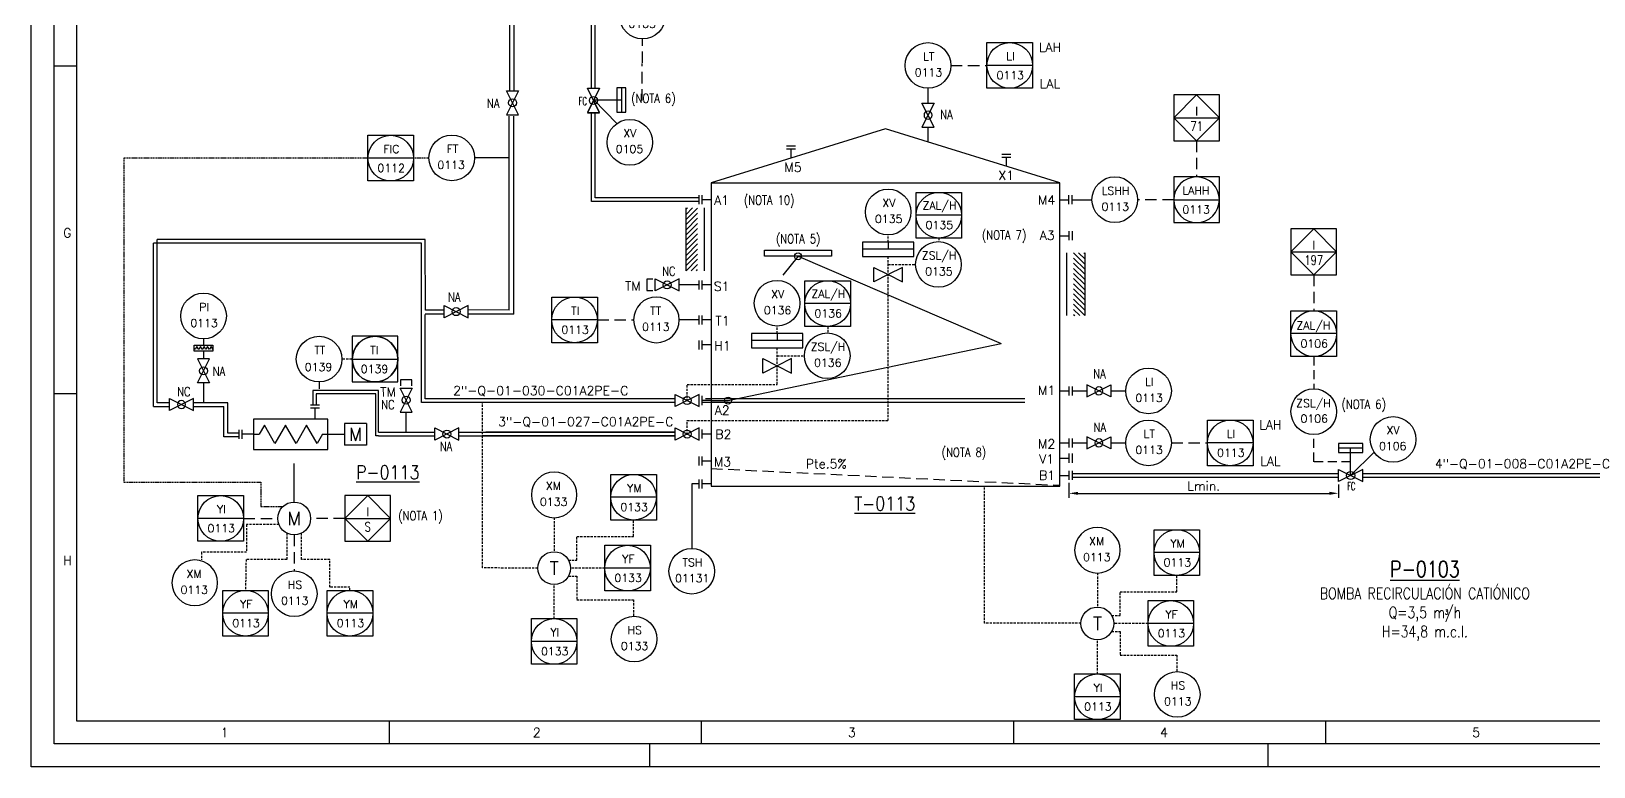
# Model space of a CAD drawing. Header units: millimetres. Extents: x 255 to 1096, y 140 to 804.
# Drawn here: x 254.5 to 596.9, y 139.8 to 300.8 of the extents above; entities that cross this region are included whole.
import ezdxf
from ezdxf.enums import TextEntityAlignment as Align

# ---------------------------------------------------------------- set-up
doc = ezdxf.new("R2010")
doc.units = ezdxf.units.MM
for name, pattern in [('DASHED2', [0.375, 0.25, -0.125]), ('RAYITAS', [0.375, 0.25, -0.125]), ('TRAZOS', [0.75, 0.5, -0.25])]:
    doc.linetypes.add(name, pattern=pattern)
for name, color, linetype, true_color in [('-FNX_AÑADIDO EN CAMPO', 4, 'Continuous', 0x00ffff), ('-FNX_TUBERÍA', 1, 'TRAZOS', 0xff0000), ('TUBERÍA3', 1, 'Continuous', 0xff0000)]:
    doc.layers.add(name, color=color, linetype=linetype, true_color=true_color)
for name, color, linetype in [('CAJETIN', 1, 'Continuous'), ('COTAS', 4, 'Continuous'), ('EQUIPOS', 5, 'Continuous'), ('EQUIPOS 02', 1, 'Continuous'), ('FORMATO', 7, 'Continuous'), ('INSTRUMENTOS', 1, 'Continuous'), ('TEX', 7, 'Continuous'), ('TEX EQUIPOS', 6, 'Continuous'), ('TEXTO-INSTRUMENTACION', 7, 'Continuous'), ('TEXTO-VALVULAS Y ACCESORIOS', 7, 'Continuous'), ('TUBERIA', 5, 'Continuous'), ('TUBERÍA2', 1, 'TRAZOS'), ('VALVULAS Y ACCESORIOS', 1, 'Continuous')]:
    doc.layers.add(name, color=color, linetype=linetype)
doc.styles.add('PY', font='ROMANS.shx')
doc.styles.add('PY1', font='ROMANS.shx', dxfattribs={"width": 0.8})
doc.styles.add('PY3', font='ROMANS.shx', dxfattribs={"width": 0.6})
doc.styles.add('TXT', font='txt')
doc.linetypes.add('SEÑAL_MECANICA2', pattern='A,4.411183,["o",PY,S=4.130212,R=360,X=0,Y=-1.374288],0.588817,-0.374158,["",PY,S=2,R=360,X=0,Y=-0.688262],-2.183682', length=7.55784)
doc.dimstyles.new('1-5', dxfattribs={"dimtxt": 2, "dimasz": 2, "dimexe": 1, "dimexo": 0.5, "dimgap": 0.6, "dimtad": 1, "dimdec": 0, "dimlfac": 5, "dimzin": 0, "dimdsep": 46, "dimtxsty": 'PY', "dimcen": 0.7, "dimclrd": 4, "dimclre": 4, "dimclrt": 7, "dimazin": 0, "dimtfac": 1, "dimtdec": 0, "dimtofl": 0, "dimtmove": 0, "dimatfit": 3, "dimfxl": 1, "dimtolj": 1, "dimtzin": 0, "dimarcsym": 0})

# ---------------------------------------------------------------- blocks, each defined once
blk = doc.blocks.new('VALV GLOB-V')
at = {"layer": 'INSTRUMENTOS', "color": 1, "flags": 128}
blk.add_lwpolyline([(5.7, -1.43), (5.7, 1.43), (0, -1.43), (0, 1.43)], close=True, dxfattribs=at)
at = {"layer": 'INSTRUMENTOS', "color": 1}
blk.add_circle((2.85, 0), 0.95, dxfattribs=at)
at = {"layer": 'INSTRUMENTOS', "color": 7, "linetype": 'SEÑAL_MECANICA2', "style": 'PY'}
blk.add_attdef('REF.', text='', height=2, dxfattribs=at).set_placement((3, -3.37), align=Align.MIDDLE)
blk = doc.blocks.new('SEÑAL CIR')
at = {"color": 1}
blk.add_circle((0, 5.7), 5.7, dxfattribs=at)
at = {"layer": 'INSTRUMENTOS', "linetype": 'Continuous', "style": 'PY', "flags": 4}
for p in [(0.18, 6.94), (0.13, 2.95)]:
    blk.add_attdef('---', text='', height=2, dxfattribs=at).set_placement(p, align=Align.CENTER)
blk = doc.blocks.new('SEÑAL CIRCU MARCO')
at = {"color": 1, "linetype": 'Continuous', "ltscale": 0.5}
blk.add_line((5.7, 5.7), (-5.7, 5.7), dxfattribs=at)
at = {"color": 1, "flags": 128}
blk.add_lwpolyline([(5.7, 0), (-5.7, 0), (-5.7, 11.4), (5.7, 11.4)], close=True, dxfattribs=at)
at = {"color": 1}
blk.add_circle((0, 5.7), 5.7, dxfattribs=at)
at = {"style": 'PY'}
for tag, p in [('XXX', (0.18, 7.98)), ('YYY', (0.13, 3.24))]:
    blk.add_attdef(tag, text='', height=2, dxfattribs=at).set_placement(p, align=Align.MIDDLE)
blk = doc.blocks.new('SECUENCIA PROGRAMADA EN SISTEMA DE CONTROL PLC')
at = {"layer": 'INSTRUMENTOS'}
blk.add_line((-5, 5), (5, 5), dxfattribs=at)
at = {"layer": 'INSTRUMENTOS', "flags": 128}
for points in [[(0, 0), (-5, 5), (0, 10), (5, 5)], [(-5, 0), (5, 0), (5, 10), (-5, 10)]]:
    blk.add_lwpolyline(points, close=True, dxfattribs=at)
at = {"layer": 'TEXTO-INSTRUMENTACION', "linetype": 'Continuous', "style": 'PY1', "width": 0.8}
for tag, p in [('XXX', (0.01, 6.43)), ('YYY', (0.01, 3.17))]:
    blk.add_attdef(tag, text='', height=2, dxfattribs=at).set_placement(p, align=Align.MIDDLE_CENTER)
blk = doc.blocks.new('*D16')
at = {"layer": 'COTAS', "color": 4, "lineweight": -2, "transparency": 16777216}
for p, q in [((481.94, 201.96), (481.94, 198.65)), ((483.94, 199.65), (539, 199.65)), ((541, 201.62), (541, 198.65))]:
    blk.add_line(p, q, dxfattribs=at)
at = {"layer": 'COTAS', "color": 4, "transparency": 16777216}
for points in [[(483.94, 199.99), (483.94, 199.32), (481.94, 199.65)], [(539, 199.99), (539, 199.32), (541, 199.65)]]:
    blk.add_solid(points, dxfattribs=at)
at = {"layer": 'Defpoints', "color": 0, "transparency": 16777216}
for p in [(481.94, 202.46), (541, 202.12), (541, 199.65)]:
    blk.add_point(p, dxfattribs=at)
at = {"layer": 'COTAS', "color": 7, "transparency": 16777216, "insert": (511.47, 201.25), "char_height": 2, "attachment_point": 5, "style": 'PY'}
blk.add_mtext('\\A1;Lmin.', dxfattribs=at)
blk = doc.blocks.new('DIAFRAGMA')
at = {"layer": 'INSTRUMENTOS', "color": 1, "ltscale": 0.1, "flags": 128}
blk.add_lwpolyline([(0, -2.25), (0, 2.25), (1.5, 2.25), (1.5, -2.25)], close=True, dxfattribs=at)
blk.add_lwpolyline([(0.46, -2.25), (1.12, -1.86), (0.38, -1.43), (1.12, -1), (0.38, -0.56), (1.12, -0.13), (0.38, 0.3), (1.12, 0.73), (0.38, 1.17), (1.12, 1.6), (0.38, 2.03), (0.75, 2.25)], dxfattribs=at)
blk = doc.blocks.new('MARCO-A1')
at = {"layer": 'FORMATO', "color": 5}
for p, q in [((5, 153.5), (10, 153.5)), ((5, 81.75), (10, 81.75)), ((78.42, 10), (78.42, 5)), ((146.83, 10), (146.83, 5)), ((215.25, 10), (215.25, 5)), ((283.67, 10), (283.67, 5))]:
    blk.add_line(p, q, dxfattribs=at)
at = {"layer": 'FORMATO', "color": 1, "linetype": 'Continuous'}
for p, q in [((135.5, 5), (135.5, 0)), ((271, 5), (271, 0))]:
    blk.add_line(p, q, dxfattribs=at)
at = {"layer": 'FORMATO', "color": 1}
blk.add_lwpolyline([(0, 594), (841, 594), (841, 0), (0, 0)], close=True, dxfattribs=at)
at = {"layer": 'FORMATO', "color": 5}
blk.add_lwpolyline([(5, 589), (836, 589), (836, 5), (5, 5)], close=True, dxfattribs=at)
at = {"layer": 'FORMATO', "color": 8, "linetype": 'Continuous'}
blk.add_lwpolyline([(10, 584), (831, 584), (831, 10), (10, 10)], close=True, dxfattribs=at)
at = {"layer": 'FORMATO', "color": 1, "style": 'PY'}
for s, p in [('G', (7, 115.92)), ('H', (7, 44.17)), ('1', (41.52, 6.5)), ('2', (109.93, 6.5)), ('3', (178.99, 6.5)), ('4', (247.4, 6.5)), ('5', (315.82, 6.5))]:
    blk.add_text(s, height=2, dxfattribs=at).set_placement(p)
blk = doc.blocks.new('BOMBA VOLUMETRICA')
at = {"layer": 'EQUIPOS', "linetype": 'Continuous'}
for p, q in [((0, -3.12), (0, -0.67)), ((-11.27, -4.05), (-11.27, -8.85)), ((-11.27, -4.05), (-6.47, -4.05)), ((-6.47, -4.05), (-6.47, -8.85)), ((-1.61, -6.45), (-6.47, -6.45)), ((-1.61, -6.45), (-0.45, -8.45)), ((-0.45, -8.45), (1.86, -4.45)), ((1.86, -4.45), (4.17, -8.45)), ((4.17, -8.45), (6.48, -4.45)), ((6.48, -4.45), (8.79, -8.45)), ((8.79, -8.45), (11.1, -4.45)), ((11.1, -4.45), (12.25, -6.45)), ((13.52, -6.45), (12.25, -6.45)), ((13.52, -6.45), (15.97, -6.45)), ((-11.27, -8.85), (-6.47, -8.85))]:
    blk.add_line(p, q, dxfattribs=at)
at = {"layer": 'EQUIPOS', "linetype": 'Continuous', "flags": 128}
blk.add_lwpolyline([(-2.78, -3.12), (13.52, -3.12), (13.52, -9.79), (-2.78, -9.79)], close=True, dxfattribs=at)
at = {"layer": 'VALVULAS Y ACCESORIOS', "ltscale": 0.1}
for p, q in [((1, 0), (-1, 0)), ((1, -0.67), (-1, -0.67)), ((15.97, -7.45), (15.97, -5.45)), ((16.64, -7.45), (16.64, -5.45))]:
    blk.add_line(p, q, dxfattribs=at)
at = {"layer": 'EQUIPOS 02', "style": 'PY'}
blk.add_text('M', height=2.8, dxfattribs=at).set_placement((-8.87, -6.45), align=Align.MIDDLE)
at = {"layer": 'TEX EQUIPOS', "linetype": 'Continuous', "style": 'PY1', "width": 0.8}
blk.add_attdef('REF_EQUIPO', text='', height=3, dxfattribs=at).set_placement((2.35, -13.59), align=Align.MIDDLE_CENTER)

msp = doc.modelspace()

# ---------------------------------------------------------------- hatches: boundary and pattern name
at = {"layer": 'EQUIPOS'}
h = msp.add_hatch(dxfattribs=at)
h.set_pattern_fill('ANSI31', color=4, scale=0.25, style=0)
h.set_pattern_definition([(45, (-834.3725, 1052.269), (-0.561266, 0.561266), [])])
h.paths.add_polyline_path([(398.03, 248.41), (400.53, 248.41), (400.53, 262.16), (398.03, 262.16)])
h = msp.add_hatch(dxfattribs=at)
h.set_pattern_fill('ANSI31', color=4, scale=0.25, style=0)
h.set_pattern_definition([(135, (1717.8597, 1042.4287), (0.561266, 0.561266), [])])
h.paths.add_polyline_path([(485.45, 238.57), (482.95, 238.57), (482.95, 252.32), (485.45, 252.32)])

# ---------------------------------------------------------------- linework, layer by layer
at = {"layer": '-FNX_AÑADIDO EN CAMPO', "color": 5, "linetype": 'Continuous'}
msp.add_line((297.61, 219.5), (290.06, 219.5), dxfattribs=at)
at = {"layer": '-FNX_TUBERÍA'}
msp.add_lwpolyline([(322.76, 229.12), (324.85, 229.12)], dxfattribs=at)
at = {"color": 5}
for p, q in [((359.29, 344.02), (359.29, 287.94)), ((359.28, 239.79), (359.28, 282.25)), ((344.94, 239.75), (340.89, 239.8)), ((359.28, 239.79), (350.29, 239.81))]:
    msp.add_line(p, q, dxfattribs=at)
at = {"color": 4}
for p, q in [((360.29, 343.81), (360.29, 287.92)), ((360.27, 238.9), (360.27, 282.27)), ((345, 238.91), (340.81, 238.89)), ((360.27, 238.9), (350.32, 238.87))]:
    msp.add_line(p, q, dxfattribs=at)
at = {"color": 1}
for p, q in [((451.04, 285.11), (451.04, 288.36)), ((377.79, 285.82), (382.87, 280.64)), ((451.04, 276.6), (451.04, 279.85)), ((482.6, 263.96), (486.98, 263.96)), ((400.89, 245.29), (396.5, 245.29)), ((400.89, 237.63), (396.51, 237.63)), ((292.26, 233.49), (292.26, 232.13)), ((292.26, 230.78), (292.26, 229.1)), ((292.26, 223.84), (292.26, 219.5)), ((317.59, 224.04), (317.59, 222.56)), ((482.6, 222.07), (485.85, 222.07)), ((491.12, 222.07), (494.37, 222.07)), ((336.65, 213.04), (336.65, 217.43)), ((482.6, 210.69), (485.85, 210.69)), ((491.12, 210.69), (494.37, 210.69)), ((312.14, 197.75), (312.14, 206.19)), ((543.66, 203.56), (548.84, 208.64)), ((400.89, 201.7), (399.26, 201.7))]:
    msp.add_line(p, q, dxfattribs=at)
at = {"color": 1, "linetype": 'DASHED2'}
for p, q in [((328.26, 273.08), (274.78, 273.08)), ((274.78, 273.08), (274.78, 202.13)), ((274.78, 202.13), (304.81, 202.13)), ((304.81, 202.13), (304.81, 196.77)), ((304.81, 196.77), (309.62, 196.77))]:
    msp.add_line(p, q, dxfattribs=at)
at = {"color": 1, "linetype": 'RAYITAS'}
msp.add_line((338.27, 273.1), (341.58, 273.1), dxfattribs=at)
at = {"color": 5, "linetype": 'Continuous'}
for p, q in [((297.59, 212.81), (297.59, 219.49)), ((330.59, 222.16), (316.2, 222.16)), ((316.2, 222.16), (316.2, 219.03)), ((330.59, 216.79), (330.59, 222.16)), ((330.59, 213.04), (330.59, 216.79)), ((300.03, 212.81), (297.59, 212.81))]:
    msp.add_line(p, q, dxfattribs=at)
at = {"color": 4, "linetype": 'Continuous'}
for p, q in [((330.01, 221.43), (316.95, 221.43)), ((316.95, 221.43), (316.95, 219.03)), ((330.01, 212.24), (330.01, 221.43)), ((296.7, 211.99), (296.7, 218.69)), ((300.05, 211.99), (296.7, 211.99)), ((330.59, 212.24), (330.01, 212.24))]:
    msp.add_line(p, q, dxfattribs=at)
at = {"color": 1, "flags": 128}
for points in [[(390.7, 246.54), (389.39, 246.54), (389.39, 244.04), (390.7, 244.04)], [(337.9, 223.23), (337.9, 224.54), (335.4, 224.54), (335.4, 223.23)]]:
    msp.add_lwpolyline(points, dxfattribs=at)
at = {"color": 1}
msp.add_lwpolyline([(399.26, 201.7), (399.26, 187.57)], dxfattribs=at)
for centre in [(312.14, 194.15), (369.11, 183.27), (488.16, 171.15)]:
    msp.add_circle(centre, 3.6, dxfattribs=at)
at = {"layer": 'CAJETIN', "color": 1, "linetype": 'TRAZOS', "ltscale": 5}
for p, q in [((388.48, 293.91), (388.48, 299.16)), ((388.43, 285.69), (388.43, 293.77)), ((456.04, 293.37), (463.96, 293.37)), ((509.91, 276.88), (509.91, 268.96)), ((504.9, 263.96), (496.98, 263.96)), ((535.57, 247.54), (535.57, 239.62)), ((378.58, 237.63), (386.51, 237.63)), ((504.37, 210.69), (512.29, 210.69)), ((403.53, 205.09), (479.95, 201.41))]:
    msp.add_line(p, q, dxfattribs=at)
at = {"layer": 'CAJETIN', "color": 1, "linetype": 'TRAZOS', "ltscale": 4}
for p, q in [((535.57, 229.62), (535.58, 222.54)), ((535.58, 206.58), (535.58, 212.54)), ((543.66, 206.58), (535.58, 206.58))]:
    msp.add_line(p, q, dxfattribs=at)
at = {"layer": 'EQUIPOS'}
for p, q in [((441.74, 279.49), (403.53, 267.62)), ((479.95, 267.62), (441.74, 279.49)), ((403.53, 267.62), (403.53, 201.21)), ((479.95, 205.11), (479.95, 267.62)), ((422.55, 251.56), (419.2, 247.41)), ((422.55, 251.56), (467.09, 232.47)), ((407.22, 219.97), (467.09, 232.47)), ((403.53, 219.97), (407.22, 219.97)), ((479.95, 201.21), (479.95, 205.11)), ((482.6, 203.98), (541, 203.98)), ((546.33, 203.98), (705.46, 203.98)), ((403.53, 201.21), (479.95, 201.21))]:
    msp.add_line(p, q, dxfattribs=at)
at = {"layer": 'EQUIPOS', "color": 4}
for p, q in [((398.03, 248.41), (398.03, 262.17)), ((402.03, 248.41), (402.03, 262.17)), ((481.45, 238.57), (481.45, 252.33)), ((485.45, 238.57), (485.45, 252.33))]:
    msp.add_line(p, q, dxfattribs=at)
at = {"layer": 'EQUIPOS'}
msp.add_lwpolyline([(415.24, 252.87), (429.86, 252.87), (429.86, 251.56), (415.24, 251.56)], close=True, dxfattribs=at)
for centre in [(422.55, 251.56), (407.22, 219.97)]:
    msp.add_circle(centre, 0.761, dxfattribs=at)
at = {"layer": 'EQUIPOS 02', "color": 5}
msp.add_line((403.53, 267.62), (479.95, 267.62), dxfattribs=at)
at = {"layer": 'TUBERIA', "color": 4, "linetype": 'Continuous'}
for p, q in [((377.3, 288.35), (377.3, 325.64)), ((377.3, 263.55), (377.3, 283.02)), ((400.89, 263.55), (377.3, 263.55)), ((340.01, 254.46), (281.31, 254.46)), ((281.31, 218.7), (281.31, 254.46)), ((340.01, 236.46), (340.01, 254.46)), ((340.01, 219.57), (340.01, 236.53)), ((395.62, 219.57), (340.01, 219.57)), ((472.28, 219.57), (401.47, 219.57)), ((281.31, 218.7), (284.8, 218.7)), ((290.06, 218.7), (296.7, 218.7)), ((330.59, 212.24), (336.09, 212.24)), ((336.09, 212.24), (342.97, 212.24)), ((348.23, 212.24), (395.62, 212.24)), ((395.62, 212.24), (353.34, 212.24)), ((482.6, 203.18), (541, 203.18)), ((546.33, 203.18), (704.8, 203.18))]:
    msp.add_line(p, q, dxfattribs=at)
at = {"layer": 'TUBERIA', "color": 5, "linetype": 'Continuous'}
for p, q in [((378.1, 288.35), (378.1, 325.69)), ((378.1, 264.35), (378.1, 283.02)), ((400.89, 264.35), (378.1, 264.35)), ((340.81, 255.26), (282.11, 255.26)), ((282.11, 219.5), (282.11, 255.26)), ((340.89, 239.8), (340.81, 255.26)), ((340.81, 220.37), (340.81, 238.85)), ((284.8, 219.5), (282.11, 219.5)), ((395.62, 220.37), (340.81, 220.37)), ((472.28, 220.37), (402.27, 220.37)), ((330.59, 213.04), (336.09, 213.04)), ((336.09, 213.04), (342.97, 213.04)), ((348.23, 213.04), (395.62, 213.04)), ((395.62, 213.04), (354.14, 213.04))]:
    msp.add_line(p, q, dxfattribs=at)
at = {"layer": 'TUBERIA', "linetype": 'Continuous'}
for p, q in [((421.03, 273.05), (421.03, 275.04)), ((468.22, 271.27), (468.22, 273.25)), ((403.53, 263.95), (401.55, 263.95)), ((479.95, 263.96), (481.94, 263.96)), ((479.95, 256.08), (481.94, 256.08)), ((403.53, 245.29), (401.55, 245.29)), ((403.53, 237.63), (401.55, 237.63)), ((403.53, 232.14), (401.55, 232.14)), ((403.53, 219.97), (401.55, 219.97)), ((479.95, 222.07), (481.94, 222.07)), ((403.53, 212.64), (401.55, 212.64)), ((479.95, 210.69), (481.94, 210.69)), ((403.53, 206.73), (401.55, 206.73)), ((479.95, 207.35), (481.94, 207.35)), ((479.95, 203.58), (481.94, 203.58)), ((403.53, 201.7), (401.55, 201.7))]:
    msp.add_line(p, q, dxfattribs=at)
at = {"layer": 'TUBERIA', "color": 1, "linetype": 'Continuous', "ltscale": 5}
msp.add_line((359.29, 273.12), (351.67, 273.12), dxfattribs=at)
at = {"layer": 'TUBERIA', "color": 1, "linetype": 'TRAZOS', "ltscale": 5}
for p, q in [((301.04, 194.15), (308.54, 194.15)), ((323.25, 194.15), (315.74, 194.15)), ((312.14, 190.55), (312.14, 182.67))]:
    msp.add_line(p, q, dxfattribs=at)
at = {"layer": 'TUBERIA', "color": 1, "linetype": 'TRAZOS'}
for p, q in [((369.11, 194.32), (369.11, 186.87)), ((380.22, 183.27), (372.71, 183.27)), ((488.16, 182.2), (488.16, 174.75)), ((369.11, 172.21), (369.11, 179.67)), ((499.26, 171.15), (491.76, 171.15)), ((488.16, 160.09), (488.16, 167.55))]:
    msp.add_line(p, q, dxfattribs=at)
at = {"layer": 'TUBERÍA2'}
for points in [[(442.31, 254.68), (442.31, 256.27)], [(453.41, 255.57), (453.41, 254.78)], [(442.31, 244.99), (442.31, 251.53)], [(442.31, 249.78), (448.32, 249.78)], [(398.25, 212.49), (398.25, 215.57), (442.31, 215.57), (442.31, 244.99)], [(417.96, 234.69), (417.96, 236.28)], [(429.06, 236.21), (429.06, 234.79)], [(417.96, 223.49), (417.96, 231.54)], [(417.96, 229.79), (423.96, 229.79)], [(398.25, 219.82), (398.25, 223.49), (417.96, 223.49)], [(365.51, 183.23), (353.41, 183.33), (353.41, 219.57)], [(484.56, 171.21), (463.41, 171.21), (463.41, 201.21)], [(308.81, 192.8), (301.71, 192.8), (301.71, 186.73), (291.85, 186.73), (291.85, 185.06)], [(386.53, 190.21), (386.53, 193.79)], [(310.52, 190.94), (310.52, 185.19), (301.58, 185.19), (301.46, 178.39)], [(324.36, 178.39), (324.36, 179.12), (319.94, 179.12), (319.94, 185.19), (313.76, 185.19), (313.76, 190.94)], [(372.24, 185.04), (374.09, 185.04), (374.09, 190.21), (386.53, 190.21)], [(372.24, 181.5), (374.09, 181.5), (374.09, 176.33), (386.53, 176.33)], [(505.57, 178.09), (505.57, 181.68)], [(491.29, 172.92), (493.14, 172.92), (493.14, 178.09), (505.57, 178.09)], [(386.53, 176.33), (386.53, 172.74)], [(491.29, 169.38), (493.14, 169.38), (493.14, 164.21), (505.57, 164.21)], [(505.57, 164.21), (505.57, 160.62)]]:
    msp.add_lwpolyline(points, dxfattribs=at)
at = {"layer": 'TUBERÍA3'}
for points in [[(447.95, 254.68), (436.68, 254.68), (436.68, 251.53), (447.95, 251.53)], [(423.59, 234.69), (412.32, 234.69), (412.32, 231.54), (423.59, 231.54)]]:
    msp.add_lwpolyline(points, close=True, dxfattribs=at)
for points in [[(442.31, 254.68), (442.31, 253.11)], [(447.95, 253.11), (436.68, 253.11)], [(442.31, 247.57), (439.16, 245.99), (439.16, 249.14), (442.31, 247.57)], [(442.31, 247.57), (445.46, 245.99), (445.46, 249.14), (442.31, 247.57)], [(423.59, 233.11), (412.32, 233.11)], [(417.96, 234.69), (417.96, 233.11)], [(417.96, 227.57), (414.81, 226), (414.81, 229.15), (417.96, 227.57)], [(417.96, 227.57), (421.11, 226), (421.11, 229.15), (417.96, 227.57)]]:
    msp.add_lwpolyline(points, dxfattribs=at)
for centre in [(453.41, 260.57), (429.05, 241.21), (329.85, 229.04)]:
    msp.add_circle(centre, 5, dxfattribs=at)
at = {"layer": 'VALVULAS Y ACCESORIOS'}
for p, q in [((383.83, 288.49), (383.83, 283.15)), ((377.79, 285.82), (383.83, 285.82)), ((541, 209.6), (546.33, 209.6)), ((543.66, 203.56), (543.66, 209.6))]:
    msp.add_line(p, q, dxfattribs=at)
at = {"layer": 'VALVULAS Y ACCESORIOS', "ltscale": 0.1}
for p, q in [((422.03, 275.7), (420.03, 275.7)), ((422.03, 275.04), (420.03, 275.04)), ((467.22, 273.91), (469.22, 273.91)), ((467.22, 273.25), (469.22, 273.25)), ((400.89, 262.95), (400.89, 264.95)), ((401.55, 262.95), (401.55, 264.95)), ((481.94, 262.96), (481.94, 264.96)), ((482.6, 262.96), (482.6, 264.96)), ((481.94, 257.08), (481.94, 255.08)), ((482.6, 257.08), (482.6, 255.08)), ((400.89, 244.29), (400.89, 246.29)), ((401.55, 244.29), (401.55, 246.29)), ((400.89, 236.63), (400.89, 238.63)), ((401.55, 236.63), (401.55, 238.63)), ((400.89, 231.14), (400.89, 233.14)), ((401.55, 231.14), (401.55, 233.14)), ((481.94, 223.07), (481.94, 221.07)), ((482.6, 223.07), (482.6, 221.07)), ((400.89, 218.97), (400.89, 220.97)), ((401.55, 218.97), (401.55, 220.97)), ((348.23, 211.64), (348.23, 213.64)), ((400.89, 211.64), (400.89, 213.64)), ((401.55, 211.64), (401.55, 213.64)), ((481.94, 211.69), (481.94, 209.69)), ((482.6, 211.69), (482.6, 209.69)), ((400.89, 205.73), (400.89, 207.73)), ((401.55, 205.73), (401.55, 207.73)), ((481.94, 208.35), (481.94, 206.35)), ((482.6, 208.35), (482.6, 206.35)), ((400.89, 200.7), (400.89, 202.7)), ((401.55, 200.7), (401.55, 202.7)), ((481.94, 204.58), (481.94, 202.58)), ((482.6, 204.58), (482.6, 202.58))]:
    msp.add_line(p, q, dxfattribs=at)
at = {"layer": 'VALVULAS Y ACCESORIOS', "flags": 128}
for points in [[(376.39, 288.35), (379.05, 288.35), (376.39, 283.02), (379.05, 283.02)], [(384.83, 288.49), (382.83, 288.49), (382.83, 283.15), (384.83, 283.15)], [(541, 210.6), (541, 208.6), (546.33, 208.6), (546.33, 210.6)], [(541, 202.22), (541, 204.89), (546.33, 202.22), (546.33, 204.89)]]:
    msp.add_lwpolyline(points, close=True, dxfattribs=at)

# ---------------------------------------------------------------- block references
msp.add_blockref('MARCO-A1', (254.5, 139.78))
at = {"linetype": 'Continuous'}
ref = msp.add_blockref('SEÑAL CIR', (388.48, 299.16), dxfattribs=dict(at, xscale=0.8770999999999276, yscale=0.8770999999999276, zscale=0.8770999999999276))
ref.add_attrib('---', 'ZSL/H', dxfattribs={"layer": 'INSTRUMENTOS', "color": 7, "linetype": 'Continuous', "height": 1.754, "style": 'PY'}).set_placement((388.48, 305.07), align=Align.CENTER)
ref.add_attrib('---', '0105', dxfattribs={"layer": 'INSTRUMENTOS', "color": 7, "linetype": 'Continuous', "height": 1.754, "style": 'PY'}).set_placement((388.4, 301.57), align=Align.CENTER)
ref = msp.add_blockref('SEÑAL CIR', (451.04, 288.36), dxfattribs=dict(at, xscale=0.8770999999999276, yscale=0.8770999999999276, zscale=0.8770999999999276))
ref.add_attrib('---', 'LT', dxfattribs={"layer": 'INSTRUMENTOS', "color": 7, "linetype": 'Continuous', "height": 1.754, "style": 'PY'}).set_placement((451.2, 294.45), align=Align.CENTER)
ref.add_attrib('---', '0113', dxfattribs={"layer": 'INSTRUMENTOS', "color": 7, "linetype": 'Continuous', "height": 1.754, "style": 'PY'}).set_placement((451.15, 290.95), align=Align.CENTER)
for p, xscale, yscale, zscale, values in [((468.96, 288.37), 0.8777884135906788, 0.8777884135906788, 0.8777884135906788, {'XXX': 'LI', 'YYY': '0113'}), ((333.28, 268.06), 0.8771000000000413, 0.8771000000000413, 0.8771000000000413, {'XXX': 'FIC', 'YYY': '0112'}), ((453.41, 255.57), 0.8771000000000413, 0.8771000000000413, 0.8771000000000413, {'XXX': 'ZAL/H', 'YYY': '0135'}), ((429.05, 236.21), 0.8771000000000413, 0.8771000000000413, 0.8771000000000413, {'XXX': 'ZAL/H', 'YYY': '0136'}), ((373.58, 232.63), 0.8777884135906788, 0.8777884135906788, 0.8777884135906788, {'XXX': 'TI', 'YYY': '0113'}), ((517.29, 205.69), 0.8777884135906788, 0.8777884135906788, 0.8777884135906788, {'XXX': 'LI', 'YYY': '0113'}), ((386.52, 193.79), 0.8771000000000413, 0.8771000000000413, 0.8771000000000413, {'XXX': 'YM', 'YYY': '0133'}), ((296.03, 189.15), 0.8770999999999276, 0.8770999999999276, 0.8770999999999276, {'XXX': 'YI', 'YYY': '0113'}), ((505.57, 181.68), 0.8771000000000413, 0.8771000000000413, 0.8771000000000413, {'XXX': 'YM', 'YYY': '0113'}), ((385.21, 178.27), 0.8771000000000413, 0.8771000000000413, 0.8771000000000413, {'XXX': 'YF', 'YYY': '0133'}), ((301.46, 168.39), 0.8771000000000413, 0.8771000000000413, 0.8771000000000413, {'XXX': 'YF', 'YYY': '0113'}), ((324.36, 168.39), 0.8771000000000413, 0.8771000000000413, 0.8771000000000413, {'XXX': 'YM', 'YYY': '0113'}), ((504.26, 166.15), 0.8771000000000413, 0.8771000000000413, 0.8771000000000413, {'XXX': 'YF', 'YYY': '0113'}), ((369.11, 162.21), 0.8771000000000413, 0.8771000000000413, 0.8771000000000413, {'XXX': 'YI', 'YYY': '0133'}), ((488.16, 150.09), 0.8771000000000413, 0.8771000000000413, 0.8771000000000413, {'XXX': 'YI', 'YYY': '0113'})]:
    msp.add_blockref('SEÑAL CIRCU MARCO', p, dxfattribs=dict(xscale=xscale, yscale=yscale, zscale=zscale)).add_auto_attribs(values)
for p, xscale, yscale, zscale, rotation in [((360, 287.81), 0.9232631578945529, 0.9232631578945529, 0.9232631578945529, 270), ((451.04, 279.85), -0.9232631578945529, 0.9232631578947803, 0.9232631578946926, 270), ((292.26, 223.84), 0.9232631578947803, 0.9232631578947803, 0.9232631578947803, 90), ((336.65, 222.69), 0.9232631578945529, 0.9232631578945529, 0.9232631578945529, 270), ((485.85, 222.07), -0.9232631578945529, 0.9232631578947803, 0.9232631578946926, 180), ((485.85, 210.69), -0.9232631578945529, 0.9232631578947803, 0.9232631578946926, 180)]:
    msp.add_blockref('VALV GLOB-V', p, dxfattribs=dict(at, xscale=xscale, yscale=yscale, zscale=zscale, rotation=rotation))
ref = msp.add_blockref('VALV GLOB-V', (377.72, 288.35), dxfattribs=dict(at, xscale=0.9356729824555714, yscale=0.9356729824555714, zscale=0.9356729824555714, rotation=270))
ref.add_attrib('REF.', 'FC', dxfattribs={"layer": 'INSTRUMENTOS', "color": 7, "linetype": 'SEÑAL_MECANICA2', "height": 1.778, "style": 'PY3', "width": 0.6}).set_placement((375.38, 285.55), align=Align.MIDDLE)
ref = msp.add_blockref('SECUENCIA PROGRAMADA EN SISTEMA DE CONTROL PLC', (509.91, 276.88), dxfattribs=dict(xscale=1.005571670621293, yscale=1.005571670621293, zscale=1.005571670621293))
ref.add_attrib('XXX', 'I', dxfattribs={"layer": 'TEXTO-INSTRUMENTACION', "linetype": 'Continuous', "height": 2.01, "style": 'TXT'}).set_placement((509.92, 283.36), align=Align.MIDDLE_CENTER)
ref.add_attrib('YYY', '71', dxfattribs={"layer": 'TEXTO-INSTRUMENTACION', "linetype": 'Continuous', "height": 2.011, "style": 'PY1', "width": 0.8}).set_placement((509.92, 280.07), align=Align.MIDDLE_CENTER)
ref = msp.add_blockref('SEÑAL CIR', (385.69, 271.52), dxfattribs=dict(at, xscale=0.8770999999999276, yscale=0.8770999999999276, zscale=0.8770999999999276))
ref.add_attrib('---', 'XV', dxfattribs={"layer": 'INSTRUMENTOS', "color": 7, "linetype": 'Continuous', "height": 1.754, "style": 'PY'}).set_placement((385.69, 277.67), align=Align.CENTER)
ref.add_attrib('---', '0105', dxfattribs={"layer": 'INSTRUMENTOS', "color": 7, "linetype": 'Continuous', "height": 1.754, "style": 'PY'}).set_placement((385.62, 274.18), align=Align.CENTER)
ref = msp.add_blockref('SEÑAL CIR', (346.67, 268.12), dxfattribs=dict(at, xscale=0.8770999999999276, yscale=0.8770999999999276, zscale=0.8770999999999276))
ref.add_attrib('---', 'FT', dxfattribs={"layer": 'INSTRUMENTOS', "color": 7, "linetype": 'Continuous', "height": 1.754, "style": 'PY'}).set_placement((346.83, 274.2), align=Align.CENTER)
ref.add_attrib('---', '0113', dxfattribs={"layer": 'INSTRUMENTOS', "color": 7, "linetype": 'Continuous', "height": 1.754, "style": 'PY'}).set_placement((346.52, 270.7), align=Align.CENTER)
ref = msp.add_blockref('SEÑAL CIR', (491.98, 258.96), dxfattribs=dict(at, xscale=0.8770999999999276, yscale=0.8770999999999276, zscale=0.8770999999999276))
ref.add_attrib('---', 'LSHH', dxfattribs={"layer": 'INSTRUMENTOS', "color": 7, "linetype": 'Continuous', "height": 1.754, "style": 'PY'}).set_placement((492.14, 265.04), align=Align.CENTER)
ref.add_attrib('---', '0113', dxfattribs={"layer": 'INSTRUMENTOS', "color": 7, "linetype": 'Continuous', "height": 1.754, "style": 'PY'}).set_placement((492.09, 261.55), align=Align.CENTER)
ref = msp.add_blockref('SEÑAL CIRCU MARCO', (509.91, 258.95), dxfattribs=dict(xscale=-0.8777884135909062, yscale=0.8777884135906788, zscale=0.8777884135908177))
ref.add_attrib('XXX', 'LAHH', dxfattribs={"height": 1.756, "style": 'PY'}).set_placement((509.75, 265.96), align=Align.MIDDLE)
ref.add_attrib('YYY', '0113', dxfattribs={"height": 1.756, "style": 'PY'}).set_placement((509.8, 261.8), align=Align.MIDDLE)
ref = msp.add_blockref('SEÑAL CIR', (442.31, 256.27), dxfattribs=dict(at, xscale=0.8771000000000413, yscale=0.8771000000000413, zscale=0.8771000000000413))
ref.add_attrib('---', 'XV', dxfattribs={"layer": 'INSTRUMENTOS', "color": 7, "linetype": 'Continuous', "height": 1.754, "style": 'PY'}).set_placement((442.47, 262.36), align=Align.CENTER)
ref.add_attrib('---', '0135', dxfattribs={"layer": 'INSTRUMENTOS', "color": 7, "linetype": 'Continuous', "height": 1.754, "style": 'PY'}).set_placement((442.42, 258.86), align=Align.CENTER)
ref = msp.add_blockref('SECUENCIA PROGRAMADA EN SISTEMA DE CONTROL PLC', (535.57, 247.54), dxfattribs=dict(xscale=1.005571670621293, yscale=1.005571670621293, zscale=1.005571670621293))
ref.add_attrib('XXX', 'I', dxfattribs={"layer": 'TEXTO-INSTRUMENTACION', "linetype": 'Continuous', "height": 2.01, "style": 'TXT'}).set_placement((535.58, 254.01), align=Align.MIDDLE_CENTER)
ref.add_attrib('YYY', '197', dxfattribs={"layer": 'TEXTO-INSTRUMENTACION', "linetype": 'Continuous', "height": 2.011, "style": 'PY1', "width": 0.8}).set_placement((535.58, 250.73), align=Align.MIDDLE_CENTER)
ref = msp.add_blockref('SEÑAL CIR', (453.32, 244.78), dxfattribs=dict(at, xscale=0.8771000000000413, yscale=0.8771000000000413, zscale=0.8771000000000413))
ref.add_attrib('---', 'ZSL/H', dxfattribs={"layer": 'INSTRUMENTOS', "color": 7, "linetype": 'Continuous', "height": 1.754, "style": 'PY'}).set_placement((453.48, 250.87), align=Align.CENTER)
ref.add_attrib('---', '0135', dxfattribs={"layer": 'INSTRUMENTOS', "color": 7, "linetype": 'Continuous', "height": 1.754, "style": 'PY'}).set_placement((453.43, 247.37), align=Align.CENTER)
for p, xscale, yscale, zscale in [((391.24, 245.29), 0.9232631578945529, 0.9232631578945529, 0.9232631578945529), ((345.01, 239.44), 0.9232631578945529, 0.9232631578945529, 0.9232631578945529), ((290.06, 219.1), -0.9232631578945529, 0.9232631578947803, 0.9232631578946926), ((395.62, 219.97), 0.9232631578945529, 0.9232631578945529, 0.9232631578945529), ((342.97, 212.64), 0.9232631578945529, 0.9232631578945529, 0.9232631578945529), ((395.62, 212.64), 0.9232631578945529, 0.9232631578945529, 0.9232631578945529)]:
    msp.add_blockref('VALV GLOB-V', p, dxfattribs=dict(at, xscale=xscale, yscale=yscale, zscale=zscale))
ref = msp.add_blockref('SEÑAL CIR', (292.26, 233.49), dxfattribs=dict(at, xscale=0.8770999999999276, yscale=0.8770999999999276, zscale=0.8770999999999276))
ref.add_attrib('---', 'PI', dxfattribs={"layer": 'INSTRUMENTOS', "color": 7, "linetype": 'Continuous', "height": 1.754, "style": 'PY'}).set_placement((292.42, 239.57), align=Align.CENTER)
ref.add_attrib('---', '0113', dxfattribs={"layer": 'INSTRUMENTOS', "color": 7, "linetype": 'Continuous', "height": 1.754, "style": 'PY'}).set_placement((292.37, 236.07), align=Align.CENTER)
ref = msp.add_blockref('SEÑAL CIR', (417.96, 236.28), dxfattribs=dict(at, xscale=0.8771000000000413, yscale=0.8771000000000413, zscale=0.8771000000000413))
ref.add_attrib('---', 'XV', dxfattribs={"layer": 'INSTRUMENTOS', "color": 7, "linetype": 'Continuous', "height": 1.754, "style": 'PY'}).set_placement((418.12, 242.36), align=Align.CENTER)
ref.add_attrib('---', '0136', dxfattribs={"layer": 'INSTRUMENTOS', "color": 7, "linetype": 'Continuous', "height": 1.754, "style": 'PY'}).set_placement((418.07, 238.87), align=Align.CENTER)
ref = msp.add_blockref('SEÑAL CIR', (391.51, 232.63), dxfattribs=dict(at, xscale=-0.877100000000155, yscale=0.8770999999999276, zscale=0.8771))
ref.add_attrib('---', 'TT', dxfattribs={"layer": 'INSTRUMENTOS', "color": 7, "linetype": 'Continuous', "height": 1.754, "style": 'PY'}).set_placement((391.35, 238.72), align=Align.CENTER)
ref.add_attrib('---', '0113', dxfattribs={"layer": 'INSTRUMENTOS', "color": 7, "linetype": 'Continuous', "height": 1.754, "style": 'PY'}).set_placement((391.4, 235.22), align=Align.CENTER)
ref = msp.add_blockref('SEÑAL CIRCU MARCO', (535.57, 229.62), dxfattribs=dict(xscale=0.8770999999999276, yscale=0.8770999999999276, zscale=0.8770999999999276))
ref.add_attrib('XXX', 'ZAL/H', dxfattribs={"height": 1.754, "style": 'PY'}).set_placement((535.51, 236.31), align=Align.MIDDLE)
ref.add_attrib('YYY', '0106', dxfattribs={"height": 1.754, "style": 'PY'}).set_placement((535.69, 232.46), align=Align.MIDDLE)
ref = msp.add_blockref('SEÑAL CIR', (317.59, 224.04), dxfattribs=dict(at, xscale=0.8770999999999276, yscale=0.8770999999999276, zscale=0.8770999999999276))
ref.add_attrib('---', 'TT', dxfattribs={"layer": 'INSTRUMENTOS', "color": 7, "linetype": 'Continuous', "height": 1.754, "style": 'PY'}).set_placement((317.75, 230.12), align=Align.CENTER)
ref = msp.add_blockref('SEÑAL CIRCU MARCO', (329.85, 224.04), dxfattribs=dict(xscale=-0.8771000000000413, yscale=0.8771000000000413, zscale=0.8771000000000413))
ref.add_attrib('XXX', 'TI', dxfattribs={"height": 1.754, "style": 'PY'}).set_placement((329.69, 231.04), align=Align.MIDDLE)
ref.add_attrib('YYY', '0139', dxfattribs={"height": 1.754, "style": 'PY'}).set_placement((329.74, 226.88), align=Align.MIDDLE)
ref = msp.add_blockref('SEÑAL CIR', (428.96, 224.79), dxfattribs=dict(at, xscale=0.8771000000000413, yscale=0.8771000000000413, zscale=0.8771000000000413))
ref.add_attrib('---', 'ZSL/H', dxfattribs={"layer": 'INSTRUMENTOS', "color": 7, "linetype": 'Continuous', "height": 1.754, "style": 'PY'}).set_placement((429.12, 230.87), align=Align.CENTER)
ref.add_attrib('---', '0136', dxfattribs={"layer": 'INSTRUMENTOS', "color": 7, "linetype": 'Continuous', "height": 1.754, "style": 'PY'}).set_placement((429.07, 227.37), align=Align.CENTER)
at = {"color": 1, "linetype": 'Continuous', "xscale": 0.900000000000091, "yscale": 0.900000000000091, "zscale": 0.900000000000091, "rotation": 90}
msp.add_blockref('DIAFRAGMA', (292.26, 230.78), dxfattribs=at)
at = {"linetype": 'Continuous'}
ref = msp.add_blockref('SEÑAL CIR', (499.37, 217.07), dxfattribs=dict(at, xscale=0.8770999999999276, yscale=0.8770999999999276, zscale=0.8770999999999276))
ref.add_attrib('---', 'LI', dxfattribs={"layer": 'INSTRUMENTOS', "color": 7, "linetype": 'Continuous', "height": 1.754, "style": 'PY'}).set_placement((499.53, 223.16), align=Align.CENTER)
ref.add_attrib('---', '0113', dxfattribs={"layer": 'INSTRUMENTOS', "color": 7, "linetype": 'Continuous', "height": 1.754, "style": 'PY'}).set_placement((499.48, 219.66), align=Align.CENTER)
ref = msp.add_blockref('SEÑAL CIR', (535.58, 212.54), dxfattribs=dict(at, xscale=0.8770999999999276, yscale=0.8770999999999276, zscale=0.8770999999999276))
ref.add_attrib('---', 'ZSL/H', dxfattribs={"layer": 'INSTRUMENTOS', "color": 7, "linetype": 'Continuous', "height": 1.754, "style": 'PY'}).set_placement((535.52, 218.51), align=Align.CENTER)
ref.add_attrib('---', '0106', dxfattribs={"layer": 'INSTRUMENTOS', "color": 7, "linetype": 'Continuous', "height": 1.754, "style": 'PY'}).set_placement((535.69, 215.13), align=Align.CENTER)
at = {"linetype": 'Continuous', "xscale": -1}
msp.add_blockref('BOMBA VOLUMETRICA', (316.71, 219.03), dxfattribs=at)
at = {"linetype": 'Continuous'}
ref = msp.add_blockref('SEÑAL CIR', (552.97, 206.46), dxfattribs=dict(at, xscale=0.8770999999999276, yscale=0.8770999999999276, zscale=0.8770999999999276))
ref.add_attrib('---', 'XV', dxfattribs={"layer": 'INSTRUMENTOS', "color": 7, "linetype": 'Continuous', "height": 1.754, "style": 'PY'}).set_placement((552.97, 212.62), align=Align.CENTER)
ref.add_attrib('---', '0106', dxfattribs={"layer": 'INSTRUMENTOS', "color": 7, "linetype": 'Continuous', "height": 1.754, "style": 'PY'}).set_placement((552.89, 209.13), align=Align.CENTER)
ref = msp.add_blockref('SEÑAL CIR', (499.37, 205.69), dxfattribs=dict(at, xscale=0.8770999999999276, yscale=0.8770999999999276, zscale=0.8770999999999276))
ref.add_attrib('---', 'LT', dxfattribs={"layer": 'INSTRUMENTOS', "color": 7, "linetype": 'Continuous', "height": 1.754, "style": 'PY'}).set_placement((499.53, 211.77), align=Align.CENTER)
ref.add_attrib('---', '0113', dxfattribs={"layer": 'INSTRUMENTOS', "color": 7, "linetype": 'Continuous', "height": 1.754, "style": 'PY'}).set_placement((499.48, 208.27), align=Align.CENTER)
ref = msp.add_blockref('SEÑAL CIR', (369.11, 194.32), dxfattribs=dict(at, xscale=-0.8771000000000413, yscale=0.8771000000000413, zscale=0.8771000000000413))
ref.add_attrib('---', 'XM', dxfattribs={"layer": 'INSTRUMENTOS', "color": 7, "linetype": 'Continuous', "height": 1.754, "style": 'PY'}).set_placement((368.95, 200.41), align=Align.CENTER)
ref.add_attrib('---', '0133', dxfattribs={"layer": 'INSTRUMENTOS', "color": 7, "linetype": 'Continuous', "height": 1.754, "style": 'PY'}).set_placement((369, 196.91), align=Align.CENTER)
ref = msp.add_blockref('VALV GLOB-V', (541, 203.56), dxfattribs=dict(at, xscale=0.9356729824555714, yscale=0.9356729824555714, zscale=0.9356729824555714))
ref.add_attrib('REF.', 'FC', dxfattribs={"layer": 'INSTRUMENTOS', "color": 7, "linetype": 'SEÑAL_MECANICA2', "height": 1.778, "style": 'PY3', "width": 0.6}).set_placement((543.8, 201.22), align=Align.MIDDLE)
ref = msp.add_blockref('SECUENCIA PROGRAMADA EN SISTEMA DE CONTROL PLC', (328.25, 189.14), dxfattribs=dict(xscale=1.001089596937391, yscale=1.001089596937391, zscale=1.001089596937391))
ref.add_attrib('XXX', 'I', dxfattribs={"layer": 'TEXTO-INSTRUMENTACION', "linetype": 'Continuous', "height": 2, "style": 'TXT'}).set_placement((328.26, 195.59), align=Align.MIDDLE_CENTER)
ref.add_attrib('YYY', 'S', dxfattribs={"layer": 'TEXTO-INSTRUMENTACION', "linetype": 'Continuous', "height": 2, "style": 'PY1', "width": 0.8}).set_placement((328.26, 192.32), align=Align.MIDDLE_CENTER)
ref = msp.add_blockref('SEÑAL CIR', (488.16, 182.2), dxfattribs=dict(at, xscale=-0.8771000000000413, yscale=0.8771000000000413, zscale=0.8771000000000413))
ref.add_attrib('---', 'XM', dxfattribs={"layer": 'INSTRUMENTOS', "color": 7, "linetype": 'Continuous', "height": 1.754, "style": 'PY'}).set_placement((488, 188.29), align=Align.CENTER)
ref.add_attrib('---', '0113', dxfattribs={"layer": 'INSTRUMENTOS', "color": 7, "linetype": 'Continuous', "height": 1.754, "style": 'PY'}).set_placement((488.04, 184.79), align=Align.CENTER)
ref = msp.add_blockref('SEÑAL CIR', (290.35, 175.06), dxfattribs=dict(at, xscale=-0.8771000000000413, yscale=0.8771000000000413, zscale=0.8771000000000413))
ref.add_attrib('---', 'XM', dxfattribs={"layer": 'INSTRUMENTOS', "color": 7, "linetype": 'Continuous', "height": 1.754, "style": 'PY'}).set_placement((290.19, 181.14), align=Align.CENTER)
ref.add_attrib('---', '0113', dxfattribs={"layer": 'INSTRUMENTOS', "color": 7, "linetype": 'Continuous', "height": 1.754, "style": 'PY'}).set_placement((290.24, 177.64), align=Align.CENTER)
ref = msp.add_blockref('SEÑAL CIR', (399.25, 177.58), dxfattribs=dict(at, xscale=0.8770999999999276, yscale=0.8770999999999276, zscale=0.8770999999999276))
ref.add_attrib('---', 'TSH', dxfattribs={"layer": 'INSTRUMENTOS', "color": 7, "linetype": 'Continuous', "height": 1.754, "style": 'PY'}).set_placement((399.41, 183.66), align=Align.CENTER)
ref.add_attrib('---', '01131', dxfattribs={"layer": 'INSTRUMENTOS', "color": 7, "linetype": 'Continuous', "height": 1.754, "style": 'PY'}).set_placement((399.36, 180.16), align=Align.CENTER)
ref = msp.add_blockref('SEÑAL CIR', (312.14, 172.67), dxfattribs=dict(at, xscale=0.8770999999999276, yscale=0.8770999999999276, zscale=0.8770999999999276))
ref.add_attrib('---', 'HS', dxfattribs={"layer": 'INSTRUMENTOS', "color": 7, "linetype": 'Continuous', "height": 1.754, "style": 'PY'}).set_placement((312.3, 178.75), align=Align.CENTER)
ref.add_attrib('---', '0113', dxfattribs={"layer": 'INSTRUMENTOS', "color": 7, "linetype": 'Continuous', "height": 1.754, "style": 'PY'}).set_placement((312.25, 175.26), align=Align.CENTER)
ref = msp.add_blockref('SEÑAL CIR', (386.62, 162.74), dxfattribs=dict(at, xscale=0.8770999999999276, yscale=0.8770999999999276, zscale=0.8770999999999276))
ref.add_attrib('---', 'HS', dxfattribs={"layer": 'INSTRUMENTOS', "color": 7, "linetype": 'Continuous', "height": 1.754, "style": 'PY'}).set_placement((386.78, 168.83), align=Align.CENTER)
ref.add_attrib('---', '0133', dxfattribs={"layer": 'INSTRUMENTOS', "color": 7, "linetype": 'Continuous', "height": 1.754, "style": 'PY'}).set_placement((386.73, 165.33), align=Align.CENTER)
ref = msp.add_blockref('SEÑAL CIR', (505.67, 150.62), dxfattribs=dict(at, xscale=0.8770999999999276, yscale=0.8770999999999276, zscale=0.8770999999999276))
ref.add_attrib('---', 'HS', dxfattribs={"layer": 'INSTRUMENTOS', "color": 7, "linetype": 'Continuous', "height": 1.754, "style": 'PY'}).set_placement((505.83, 156.71), align=Align.CENTER)
ref.add_attrib('---', '0113', dxfattribs={"layer": 'INSTRUMENTOS', "color": 7, "linetype": 'Continuous', "height": 1.754, "style": 'PY'}).set_placement((505.78, 153.21), align=Align.CENTER)

# ---------------------------------------------------------------- texts
at = {"color": 7, "style": 'PY'}
for s, p in [('M', (312.14, 194.15)), ('T', (369.11, 183.27)), ('T', (488.16, 171.15))]:
    msp.add_text(s, height=2.92, dxfattribs=at).set_placement(p, align=Align.MIDDLE)
at = {"insert": (314.46, 228.19), "char_height": 1.754, "attachment_point": 1, "style": 'PY'}
msp.add_mtext_dynamic_manual_height_columns('0139', width=3.2453, gutter_width=12.5, heights=[0], dxfattribs=at)
at = {"layer": 'CAJETIN', "color": 6, "linetype": 'Continuous', "style": 'PY', "width": 0.85}
msp.add_text('%%UT-0113', height=3, dxfattribs=at).set_placement((441.56, 195.92), align=Align.CENTER)
at = {"layer": 'CAJETIN', "color": 5, "linetype": 'Continuous', "insert": (559.94, 184.81), "char_height": 3.5, "width": 66.3747, "attachment_point": 2, "style": 'PY1'}
msp.add_mtext('{\\LP-0103\\P\\H0.7143x;\\l\\C7;BOMBA RECIRCULACIÓN CATIÓNICO\\PQ=3,5 m/h\\PH=34,8 m.c.l.}', dxfattribs=at)
at = {"layer": 'EQUIPOS', "color": 6, "linetype": 'Continuous', "style": 'PY', "width": 0.85}
msp.add_text('%%UP-0113', height=3, dxfattribs=at).set_placement((332.65, 202.77), align=Align.CENTER)
at = {"layer": 'TEX', "color": 7, "attachment_point": 5, "style": 'PY1'}
for s, insert, char_height, width in [('NA', (355.76, 285.06), 2, 28.6036), ('(NOTA 6)', (390.85, 285.82), 2, 28.6036), ('NA', (455.08, 282.62), 2, 28.6036), ('(NOTA 10)', (416.23, 263.53), 2, 28.6036), ('(NOTA 7)', (467.71, 255.88), 2, 28.6036), ('(NOTA 5)', (422.59, 255.06), 2, 28.6036), ('NC', (394.24, 248.29), 2, 28.6036), ('NA', (347.22, 242.62), 2, 28.6036), ('NA', (295.65, 226.36), 2, 28.6036), ('NA', (488.62, 225.83), 2, 28.6036), ('NC', (287.95, 221.92), 2, 28.6036), ('NC', (332.67, 219.07), 2, 28.6036), ('(NOTA 6)', (546.53, 218.83), 2, 28.6036), ('NA', (488.69, 214.11), 2, 28.6036), ('NA', (345.41, 209.92), 2, 28.6036), ('(NOTA 8)', (458.91, 208.31), 2, 28.6036), ('(NOTA 1)', (339.8, 194.41), 2, 28.6036), ('3', (564.71, 173.62), 1, 14.3018)]:
    msp.add_mtext(s, dxfattribs=dict(at, insert=insert, char_height=char_height, width=width))
at = {"layer": 'TEXTO-VALVULAS Y ACCESORIOS', "style": 'PY'}
for s, p in [('2"-Q-01-030-C01A2PE-C', (366.17, 221.15)), ('3"-Q-01-027-C01A2PE-C', (376.04, 214.34)), ('4"-Q-01-008-C01A2PE-C', (581.32, 205.13))]:
    msp.add_text(s, height=2, dxfattribs=at).set_placement(p, align=Align.CENTER)
at = {"layer": 'TEXTO-VALVULAS Y ACCESORIOS', "color": 7, "linetype": 'Continuous', "insert": (424.25, 207.11), "char_height": 2, "width": 14.9764, "attachment_point": 1, "style": 'PY'}
msp.add_mtext('Pte.5%', dxfattribs=at)
at = {"layer": 'TEXTO-VALVULAS Y ACCESORIOS', "color": 7, "linetype": 'Continuous', "style": 'PY', "flags": 4}
for tag, p in [('LAH', (477.76, 296.34)), ('LAL', (477.76, 288.38)), ('M5', (421.45, 270.07)), ('X1', (468.18, 268.28)), ('A1', (405.81, 262.85)), ('M4', (477.03, 262.88)), ('A3', (477.15, 255.17)), ('TM', (386.36, 244.08)), ('S1', (405.81, 243.98)), ('T1', (406, 236.44)), ('H1', (406, 230.96)), ('M1', (477.03, 221.21)), ('A2', (405.93, 216.86)), ('B2', (406.19, 211.58)), ('LAH', (526.08, 213.66)), ('M2', (477.04, 209.48)), ('M3', (406, 205.55)), ('V1', (477.04, 206.15)), ('LAL', (526.08, 205.7)), ('B1', (477.14, 202.6))]:
    msp.add_attdef(tag, text='---', height=2, dxfattribs=at).set_placement(p, align=Align.CENTER)
msp.add_attdef('TM', text='---', height=2, rotation=720.8194, dxfattribs=at).set_placement((332.72, 220.84), align=Align.CENTER)

# ---------------------------------------------------------------- dimensions: what is measured, and where the dimension line sits
at = {"layer": 'COTAS', "color": 1}
dim = msp.add_linear_dim(base=(541, 199.65), p1=(481.94, 202.46), p2=(541, 202.12), text='Lmin.', dimstyle='1-5', dxfattribs=at)
dim.commit()
dim.dimension.update_dxf_attribs({"geometry": '*D16', "text_midpoint": (511.47, 201.25)})

doc.saveas('drawing.dxf')
